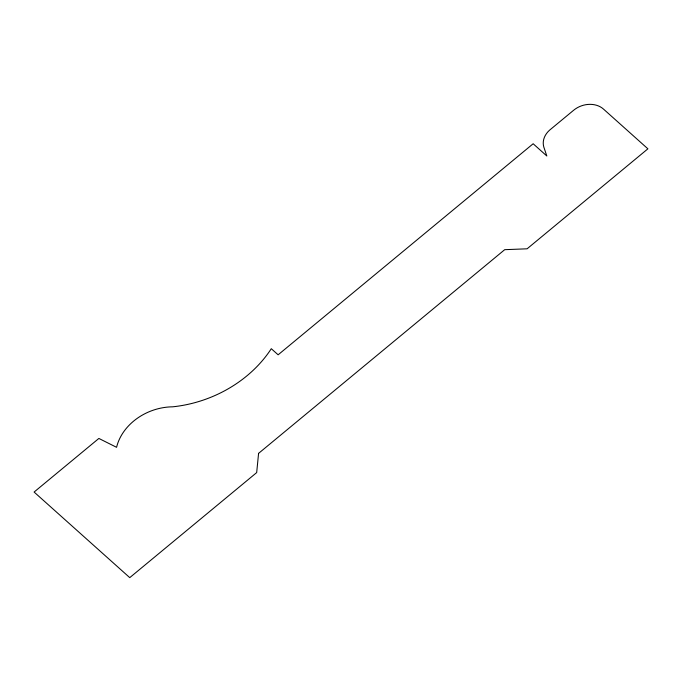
<?xml version="1.0" encoding="UTF-8"?>
<svg xmlns="http://www.w3.org/2000/svg" width="682" height="682" viewBox="0 0 682 682"><rect width="100%" height="100%" fill="white"/><g stroke="black" fill="none" stroke-linecap="round" stroke-linejoin="round"><path stroke-width="1.02" d="M258.58 453.368L256.679 472.592L129.75 577.637L34.1 492.046L98.873 438.441L116.579 447.315A52.122 42.54 -19.9 0 1 172.623 406.822A115.795 94.5 -19.9 0 0 271.291 348.698L278.128 354.81L533.154 143.757L546.819 155.982L543.844 147.142A19.889 16.232 -19.9 0 1 549.666 130.091L573.639 110.254A21.611 17.638 -19.9 0 1 603.493 109.086L647.9 148.821L527.101 248.802L504.706 249.68L258.58 453.368"/></g></svg>
